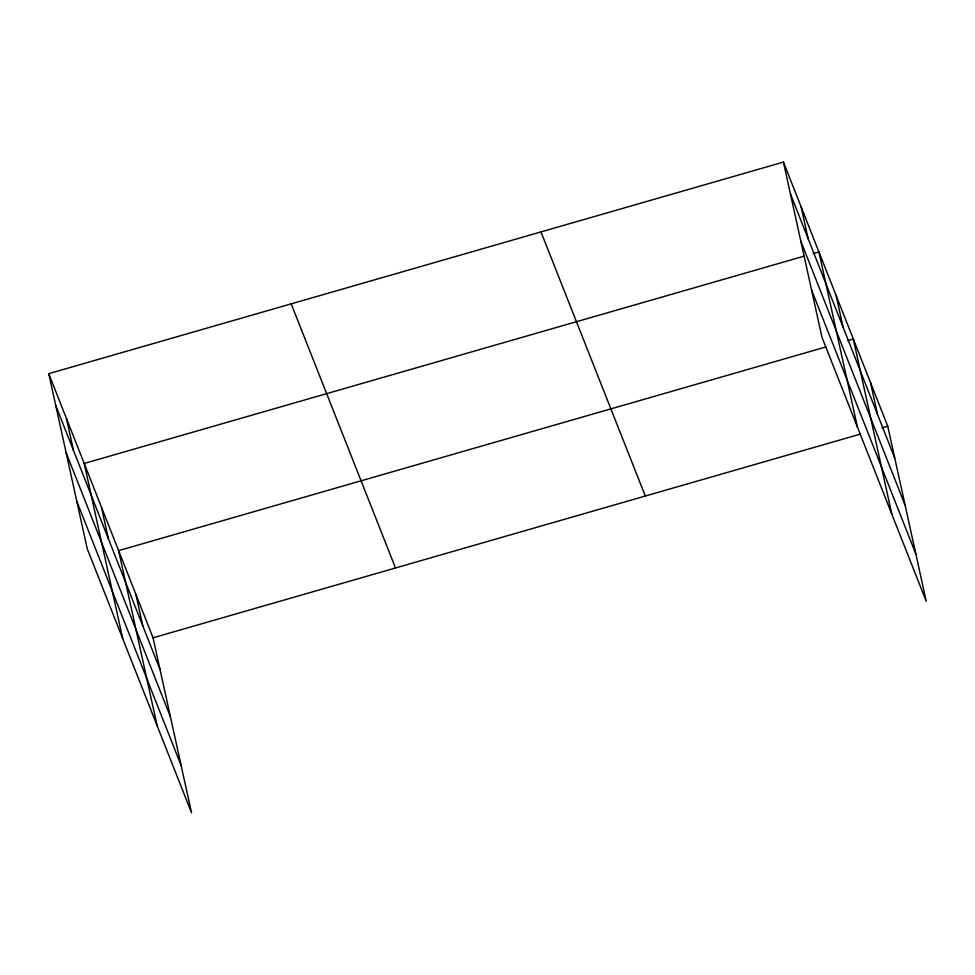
<?xml version="1.0" encoding="UTF-8"?>
<svg xmlns="http://www.w3.org/2000/svg" width="975" height="975" viewBox="0 0 975 975"><rect width="100%" height="100%" fill="white"/><g stroke="black" fill="none" stroke-linecap="round" stroke-linejoin="round"><path stroke-width="1.46" d="M48.75 373.669L153.051 637.796L191.563 812.906L87.25 548.779L48.75 373.669L783.437 162.094L887.75 426.221L926.25 601.331L821.949 337.204L783.437 162.094M804.473 256.047L84.216 463.466L122.716 638.588M813.138 253.561L818.902 251.891L857.403 427.001M825.91 346.954L118.633 550.631L157.133 725.753M847.555 340.714L853.332 339.056L891.832 514.166M153.051 637.796L860.328 434.119M881.973 427.879L887.75 426.221M790.432 193.867L894.733 457.994M800.828 241.166L905.129 505.294M811.541 289.904L915.854 554.032M540.991 231.916L645.304 496.043M291.196 303.847L395.509 567.974M55.733 405.442L160.046 669.569M66.142 452.741L170.442 716.869M76.854 501.479L181.155 765.607M870.541 382.639L877.524 414.412M836.111 295.474L843.107 327.247M801.17 206.993L808.165 238.765M135.842 594.214L142.838 625.987M101.424 507.049L108.408 538.822M66.483 418.567L73.466 450.34"/></g></svg>
